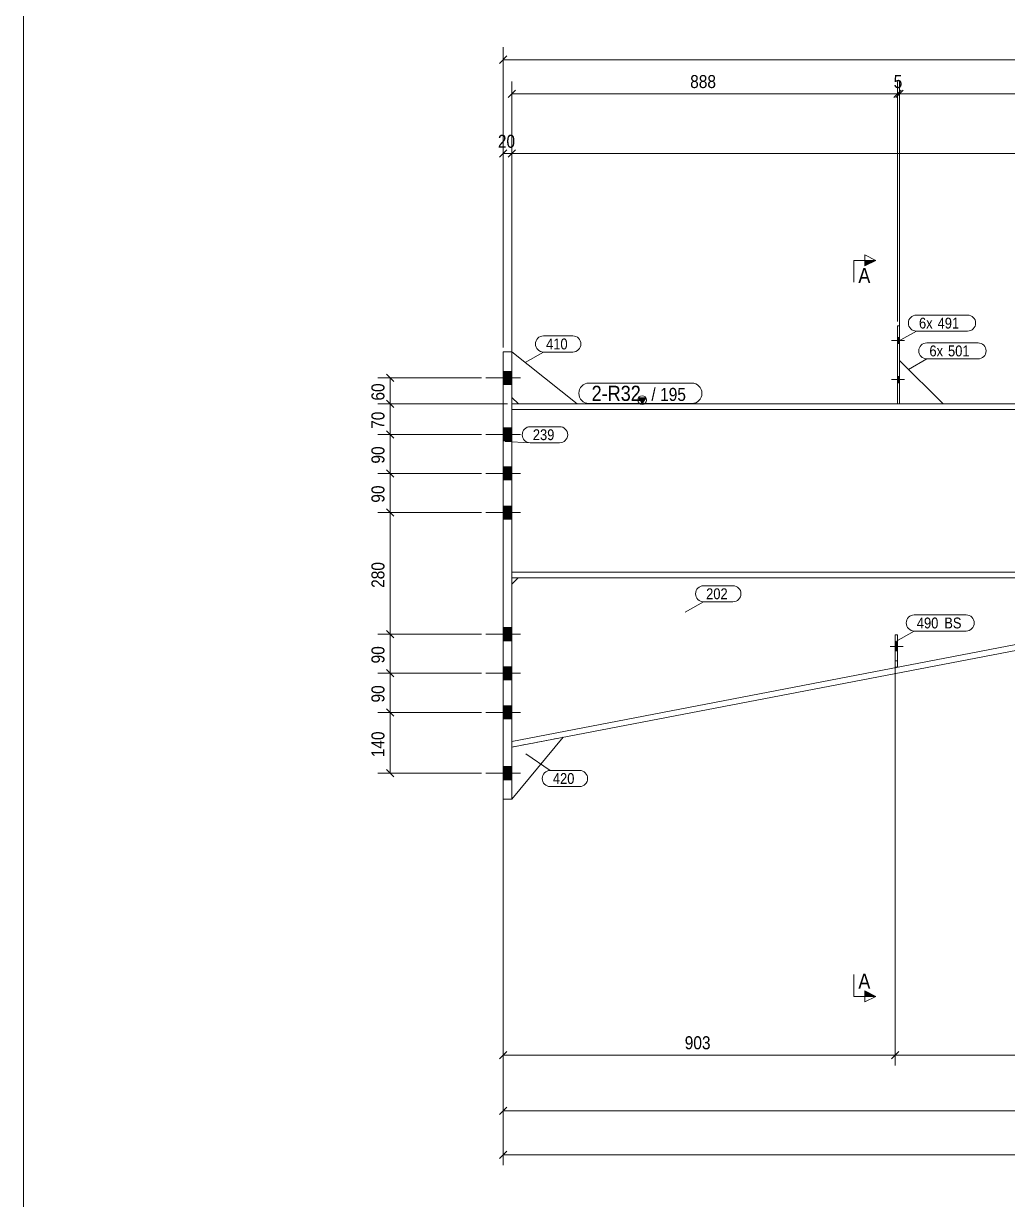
# Model space of a CAD drawing. Header units: millimetres. Extents: x 2 to 1174, y 1 to 825.
# Drawn here: x 5 to 231.6, y 283.5 to 554.3 of the extents above; entities that cross this region are included whole.
import ezdxf

# ---------------------------------------------------------------- set-up
doc = ezdxf.new("R2010")
doc.units = ezdxf.units.MM
for name, pattern in [('XKITLINE00', [0]), ('XKITLINE01', [4, 1, -1, 1, -1]), ('XKITLINE02', [4, 2, -2])]:
    doc.linetypes.add(name, pattern=pattern)
for name, color, linetype, lineweight in [('Bolt', 3, 'Continuous', 0), ('Dimensions', 7, 'Continuous', 0), ('DrawingSheet', 5, 'Continuous', 0), ('Part', 2, 'Continuous', 0), ('PartMark', 7, 'Continuous', 0), ('Section', 6, 'Continuous', 0)]:
    doc.layers.add(name, color=color, linetype=linetype, lineweight=lineweight)
doc.styles.add('ARIAL', font='ARIAL.TTF')

# ---------------------------------------------------------------- blocks, each defined once
blk = doc.blocks.new('*A5')
at = {"layer": 'Bolt'}
for points in [[(117.45, 471.19), (115.45, 471.19), (115.45, 474.19), (117.45, 474.19)], [(117.45, 471.19), (115.45, 471.19), (115.45, 474.19), (117.45, 474.19)], [(117.45, 458.19), (115.45, 458.19), (115.45, 461.19), (117.45, 461.19)], [(117.45, 458.19), (115.45, 458.19), (115.45, 461.19), (117.45, 461.19)], [(117.45, 449.19), (115.45, 449.19), (115.45, 452.19), (117.45, 452.19)], [(117.45, 449.19), (115.45, 449.19), (115.45, 452.19), (117.45, 452.19)], [(117.45, 440.19), (115.45, 440.19), (115.45, 443.19), (117.45, 443.19)], [(117.45, 440.19), (115.45, 440.19), (115.45, 443.19), (117.45, 443.19)], [(117.45, 412.19), (115.45, 412.19), (115.45, 415.19), (117.45, 415.19)], [(117.45, 412.19), (115.45, 412.19), (115.45, 415.19), (117.45, 415.19)], [(117.45, 403.19), (115.45, 403.19), (115.45, 406.19), (117.45, 406.19)], [(117.45, 403.19), (115.45, 403.19), (115.45, 406.19), (117.45, 406.19)], [(117.45, 394.19), (115.45, 394.19), (115.45, 397.19), (117.45, 397.19)], [(117.45, 394.19), (115.45, 394.19), (115.45, 397.19), (117.45, 397.19)], [(117.45, 380.19), (115.45, 380.19), (115.45, 383.19), (117.45, 383.19)], [(117.45, 380.19), (115.45, 380.19), (115.45, 383.19), (117.45, 383.19)]]:
    blk.add_hatch(color=3, dxfattribs=at).paths.add_polyline_path(points, flags=17)
at = {"layer": 'Bolt', "color": 3, "linetype": 'XKITLINE00', "lineweight": 0}
for p, q in [((115.45, 474.19), (117.45, 474.19)), ((115.45, 474.19), (117.45, 474.19)), ((111.45, 472.69), (119.45, 472.69)), ((111.45, 472.69), (119.45, 472.69)), ((115.45, 471.19), (117.45, 471.19)), ((115.45, 471.19), (117.45, 471.19)), ((115.45, 461.19), (117.45, 461.19)), ((115.45, 461.19), (117.45, 461.19)), ((111.45, 459.69), (119.45, 459.69)), ((111.45, 459.69), (119.45, 459.69)), ((115.45, 458.19), (117.45, 458.19)), ((115.45, 458.19), (117.45, 458.19)), ((115.45, 452.19), (117.45, 452.19)), ((115.45, 452.19), (117.45, 452.19)), ((111.45, 450.69), (119.45, 450.69)), ((111.45, 450.69), (119.45, 450.69)), ((115.45, 449.19), (117.45, 449.19)), ((115.45, 449.19), (117.45, 449.19)), ((111.45, 441.69), (119.45, 441.69)), ((111.45, 441.69), (119.45, 441.69)), ((115.45, 443.19), (117.45, 443.19)), ((115.45, 443.19), (117.45, 443.19)), ((115.45, 440.19), (117.45, 440.19)), ((115.45, 440.19), (117.45, 440.19)), ((115.45, 415.19), (117.45, 415.19)), ((115.45, 415.19), (117.45, 415.19)), ((111.45, 413.69), (119.45, 413.69)), ((111.45, 413.69), (119.45, 413.69)), ((115.45, 412.19), (117.45, 412.19)), ((115.45, 412.19), (117.45, 412.19)), ((115.45, 406.19), (117.45, 406.19)), ((115.45, 406.19), (117.45, 406.19)), ((111.45, 404.69), (119.45, 404.69)), ((111.45, 404.69), (119.45, 404.69)), ((115.45, 403.19), (117.45, 403.19)), ((115.45, 403.19), (117.45, 403.19)), ((111.45, 395.69), (119.45, 395.69)), ((111.45, 395.69), (119.45, 395.69)), ((115.45, 397.19), (117.45, 397.19)), ((115.45, 397.19), (117.45, 397.19)), ((115.45, 394.19), (117.45, 394.19)), ((115.45, 394.19), (117.45, 394.19)), ((115.45, 383.19), (117.45, 383.19)), ((115.45, 383.19), (117.45, 383.19)), ((111.45, 381.69), (119.45, 381.69)), ((111.45, 381.69), (119.45, 381.69)), ((115.45, 380.19), (117.45, 380.19)), ((115.45, 380.19), (117.45, 380.19))]:
    blk.add_line(p, q, dxfattribs=at)
blk = doc.blocks.new('*A23')
at = {"layer": 'Part', "color": 2, "linetype": 'XKITLINE00', "lineweight": 0}
for p, q in [((205.71, 406.06), (205.71, 413.56)), ((205.71, 413.56), (206.21, 413.56)), ((206.21, 413.56), (206.21, 406.06)), ((206.21, 406.06), (205.71, 406.06))]:
    blk.add_line(p, q, dxfattribs=at)
at = {"layer": 'Part', "color": 7, "linetype": 'XKITLINE01', "lineweight": 0}
blk.add_line((205.71, 407.56), (206.21, 407.56), dxfattribs=at)
blk = doc.blocks.new('*A24')
at = {"layer": 'Part', "color": 2, "linetype": 'XKITLINE00', "lineweight": 0}
for p, q in [((206.71, 484.69), (206.21, 484.69)), ((206.21, 484.69), (206.21, 466.69)), ((206.71, 466.69), (206.71, 484.69))]:
    blk.add_line(p, q, dxfattribs=at)
at = {"layer": 'Part', "color": 7, "linetype": 'XKITLINE01', "lineweight": 0}
blk.add_line((206.21, 466.69), (206.71, 466.69), dxfattribs=at)
blk = doc.blocks.new('*A25')
at = {"layer": 'Part', "color": 7, "linetype": 'XKITLINE01', "lineweight": 0}
for p, q in [((205.71, 413.56), (205.71, 406.06)), ((206.21, 413.56), (205.71, 413.56)), ((206.21, 406.06), (206.21, 413.56)), ((205.71, 407.56), (206.21, 407.56)), ((205.71, 406.06), (206.21, 406.06))]:
    blk.add_line(p, q, dxfattribs=at)
blk = doc.blocks.new('*A26')
at = {"layer": 'Part', "color": 2, "linetype": 'XKITLINE00', "lineweight": 0}
blk.add_line((216.71, 466.69), (206.71, 476.69), dxfattribs=at)
at = {"layer": 'Part', "color": 7, "linetype": 'XKITLINE01', "lineweight": 0}
for p, q in [((206.71, 476.69), (206.71, 466.69)), ((206.71, 466.69), (216.71, 466.69))]:
    blk.add_line(p, q, dxfattribs=at)
blk = doc.blocks.new('*A37')
at = {"layer": 'Part', "color": 2, "linetype": 'XKITLINE00', "lineweight": 0}
for p, q in [((132.45, 466.69), (117.45, 478.69)), ((117.45, 468.19), (118.95, 466.69))]:
    blk.add_line(p, q, dxfattribs=at)
at = {"layer": 'Part', "color": 7, "linetype": 'XKITLINE01', "lineweight": 0}
for p, q in [((117.45, 478.69), (117.45, 468.19)), ((118.95, 466.69), (132.45, 466.69))]:
    blk.add_line(p, q, dxfattribs=at)
blk = doc.blocks.new('*A38')
at = {"layer": 'Part', "color": 2, "linetype": 'XKITLINE00', "lineweight": 0}
for p, q in [((115.45, 375.69), (115.45, 478.69)), ((117.45, 478.69), (115.45, 478.69)), ((117.45, 375.69), (117.45, 478.69)), ((115.45, 375.69), (117.45, 375.69))]:
    blk.add_line(p, q, dxfattribs=at)
blk = doc.blocks.new('*A39')
at = {"layer": 'Part', "color": 2, "linetype": 'XKITLINE00', "lineweight": 0}
blk.add_line((129.23, 389.95), (117.45, 375.69), dxfattribs=at)
at = {"layer": 'Part', "color": 7, "linetype": 'XKITLINE01', "lineweight": 0}
for p, q in [((117.45, 387.69), (129.23, 389.95)), ((117.45, 375.69), (117.45, 387.69))]:
    blk.add_line(p, q, dxfattribs=at)
blk = doc.blocks.new('*A51')
at = {"layer": 'Part', "color": 2, "linetype": 'XKITLINE00', "lineweight": 0}
for p, q in [((117.45, 389.01), (313.62, 426.69)), ((118.91, 426.69), (117.45, 425.23)), ((313.86, 425.41), (117.45, 387.69)), ((313.62, 426.69), (313.86, 425.41))]:
    blk.add_line(p, q, dxfattribs=at)
at = {"layer": 'Part', "color": 7, "linetype": 'XKITLINE01', "lineweight": 0}
for p, q in [((117.45, 387.69), (117.45, 425.23)), ((313.62, 426.69), (118.91, 426.69))]:
    blk.add_line(p, q, dxfattribs=at)
blk = doc.blocks.new('*A67')
at = {"layer": 'Bolt'}
blk.add_hatch(color=3, dxfattribs=at).paths.add_polyline_path([(206.21, 409.88), (205.71, 409.88), (205.71, 411.84), (206.21, 411.84)], flags=17)
at = {"layer": 'Bolt', "color": 3, "linetype": 'XKITLINE00', "lineweight": 0}
for p, q in [((206.21, 411.84), (205.71, 411.84)), ((207.56, 410.86), (204.56, 410.86)), ((206.21, 409.88), (205.71, 409.88))]:
    blk.add_line(p, q, dxfattribs=at)
blk = doc.blocks.new('*A68')
at = {"layer": 'Bolt'}
for points in [[(206.21, 481.99), (206.71, 481.99), (206.71, 480.59), (206.21, 480.59)], [(206.21, 481.99), (206.71, 481.99), (206.71, 480.59), (206.21, 480.59)], [(206.21, 472.99), (206.71, 472.99), (206.71, 471.59), (206.21, 471.59)], [(206.21, 472.99), (206.71, 472.99), (206.71, 471.59), (206.21, 471.59)]]:
    blk.add_hatch(color=3, dxfattribs=at).paths.add_polyline_path(points, flags=17)
at = {"layer": 'Bolt', "color": 3, "linetype": 'XKITLINE00', "lineweight": 0}
for p, q in [((206.71, 481.99), (206.21, 481.99)), ((206.71, 481.99), (206.21, 481.99)), ((207.87, 481.29), (204.87, 481.29)), ((207.87, 481.29), (204.87, 481.29)), ((206.71, 480.59), (206.21, 480.59)), ((206.71, 480.59), (206.21, 480.59)), ((207.87, 472.29), (204.87, 472.29)), ((207.87, 472.29), (204.87, 472.29)), ((206.71, 472.99), (206.21, 472.99)), ((206.71, 472.99), (206.21, 472.99)), ((206.71, 471.59), (206.21, 471.59)), ((206.71, 471.59), (206.21, 471.59))]:
    blk.add_line(p, q, dxfattribs=at)
blk = doc.blocks.new('*A69')
at = {"layer": 'Bolt', "color": 3, "linetype": 'XKITLINE02', "lineweight": 0}
for p, q in [((206.21, 411.84), (205.71, 411.84)), ((207.56, 410.86), (204.56, 410.86)), ((206.21, 409.88), (205.71, 409.88))]:
    blk.add_line(p, q, dxfattribs=at)
blk = doc.blocks.new('*A77')
at = {"layer": 'Part'}
blk.add_hatch(color=2, dxfattribs=at).paths.add_polyline_path([(146.65, 468.09), (148.25, 468.09), (147.45, 466.69)], flags=17)
at = {"layer": 'Part', "color": 2, "linetype": 'XKITLINE00', "lineweight": 0}
for p, q in [((361.71, 466.69), (117.45, 466.69)), ((147.45, 466.69), (146.65, 468.09)), ((146.65, 468.09), (148.25, 468.09)), ((148.25, 468.09), (147.45, 466.69)), ((403.29, 466.69), (361.81, 466.69)), ((445.19, 466.69), (403.39, 466.69)), ((486.77, 466.69), (445.29, 466.69)), ((528.67, 466.69), (486.87, 466.69)), ((552.43, 466.69), (528.77, 466.69)), ((552.43, 465.69), (552.43, 465.39)), ((361.71, 465.39), (117.45, 465.39)), ((403.29, 465.39), (361.81, 465.39)), ((445.19, 465.39), (403.39, 465.39)), ((486.77, 465.39), (445.29, 465.39)), ((528.67, 465.39), (486.87, 465.39)), ((552.43, 465.39), (528.77, 465.39)), ((361.71, 427.99), (117.45, 427.99)), ((403.29, 427.99), (361.81, 427.99)), ((445.19, 427.99), (403.39, 427.99)), ((486.77, 427.99), (445.29, 427.99)), ((528.67, 427.99), (486.87, 427.99)), ((552.43, 427.99), (528.77, 427.99)), ((552.43, 426.69), (552.43, 427.99)), ((117.45, 426.69), (361.71, 426.69)), ((361.81, 426.69), (403.29, 426.69)), ((403.39, 426.69), (445.19, 426.69)), ((445.29, 426.69), (486.77, 426.69)), ((486.87, 426.69), (528.67, 426.69)), ((528.77, 426.69), (552.43, 426.69))]:
    blk.add_line(p, q, dxfattribs=at)
at = {"layer": 'Part', "color": 7, "linetype": 'XKITLINE01', "lineweight": 0}
for p, q in [((117.45, 466.69), (117.45, 426.69)), ((552.43, 466.69), (552.43, 465.69)), ((552.43, 465.39), (552.43, 427.99))]:
    blk.add_line(p, q, dxfattribs=at)
at = {"layer": 'Part', "color": 2, "linetype": 'XKITLINE00', "lineweight": 0}
blk.add_circle((147.45, 467.59), 1, dxfattribs=at)
blk = doc.blocks.new('*A174')
at = {"layer": 'DrawingSheet', "color": 5, "linetype": 'XKITLINE00', "lineweight": 0}
blk.add_line((5, 825), (5, 5), dxfattribs=at)
blk = doc.blocks.new('*A182')
at = {"layer": 'Dimensions', "color": 7, "linetype": 'XKITLINE00', "lineweight": 0}
for p, q in [((115.45, 479.69), (115.45, 548.8)), ((116.3, 546.8), (114.6, 545.1)), ((115.45, 545.95), (951.52, 545.95))]:
    blk.add_line(p, q, dxfattribs=at)
at = {"layer": 'Dimensions', "color": 3}
blk.add_point((115.45, 545.95), dxfattribs=at)
blk = doc.blocks.new('*A183')
at = {"layer": 'Dimensions', "color": 7, "linetype": 'XKITLINE00', "lineweight": 0}
for p, q in [((115.45, 479.69), (115.45, 527.17)), ((117.45, 467.69), (117.45, 527.17)), ((116.3, 525.17), (114.6, 523.47)), ((115.45, 524.32), (117.45, 524.32)), ((118.3, 525.17), (116.6, 523.47))]:
    blk.add_line(p, q, dxfattribs=at)
at = {"layer": 'Dimensions', "color": 3}
for p in [(115.45, 524.32), (117.45, 524.32)]:
    blk.add_point(p, dxfattribs=at)
at = {"layer": 'Dimensions', "color": 3, "style": 'ARIAL', "width": 0.85}
blk.add_text('20', height=3, dxfattribs=at).set_placement((114.22, 525.67))
blk = doc.blocks.new('*A184')
at = {"layer": 'Dimensions', "color": 7, "linetype": 'XKITLINE00', "lineweight": 0}
for p, q in [((115.45, 399.21), (115.45, 301.56)), ((116.3, 304.81), (114.6, 303.11)), ((115.45, 303.96), (907.21, 303.96))]:
    blk.add_line(p, q, dxfattribs=at)
at = {"layer": 'Dimensions', "color": 3}
blk.add_point((115.45, 303.96), dxfattribs=at)
blk = doc.blocks.new('*A185')
at = {"layer": 'Dimensions', "color": 7, "linetype": 'XKITLINE00', "lineweight": 0}
for p, q in [((205.71, 406.56), (205.71, 314.38)), ((115.45, 387.4), (115.45, 314.38)), ((116.3, 317.63), (114.6, 315.93)), ((115.45, 316.78), (205.71, 316.78)), ((206.56, 317.63), (204.86, 315.93))]:
    blk.add_line(p, q, dxfattribs=at)
at = {"layer": 'Dimensions', "color": 3}
for p in [(115.45, 316.78), (205.71, 316.78)]:
    blk.add_point(p, dxfattribs=at)
at = {"layer": 'Dimensions', "color": 3, "style": 'ARIAL', "width": 0.85}
blk.add_text('903', height=3, dxfattribs=at).set_placement((157.24, 318.13))
blk = doc.blocks.new('*A186')
at = {"layer": 'Dimensions', "color": 7, "linetype": 'XKITLINE00', "lineweight": 0}
for p, q in [((115.45, 374.69), (115.45, 291.46)), ((116.3, 294.71), (114.6, 293.01)), ((115.45, 293.86), (954.9, 293.86))]:
    blk.add_line(p, q, dxfattribs=at)
at = {"layer": 'Dimensions', "color": 3}
blk.add_point((115.45, 293.86), dxfattribs=at)
blk = doc.blocks.new('*A187')
at = {"layer": 'Dimensions', "color": 7, "linetype": 'XKITLINE00', "lineweight": 0}
for p, q in [((116.45, 466.69), (86.6, 466.69)), ((88.6, 467.54), (90.3, 465.84)), ((89.45, 459.69), (89.45, 466.69)), ((88.6, 460.54), (90.3, 458.84)), ((110.45, 459.69), (86.6, 459.69))]:
    blk.add_line(p, q, dxfattribs=at)
at = {"layer": 'Dimensions', "color": 3}
for p in [(89.45, 466.69), (89.45, 459.69)]:
    blk.add_point(p, dxfattribs=at)
at = {"layer": 'Dimensions', "color": 3, "style": 'ARIAL', "width": 0.85}
blk.add_text('70', height=3, rotation=90.0002, dxfattribs=at).set_placement((88.1, 460.96))
blk = doc.blocks.new('*A188')
at = {"layer": 'Dimensions', "color": 7, "linetype": 'XKITLINE00', "lineweight": 0}
for p, q in [((110.45, 472.69), (86.6, 472.69)), ((88.6, 473.54), (90.3, 471.84)), ((89.45, 466.69), (89.45, 472.69)), ((116.45, 466.69), (86.6, 466.69)), ((88.6, 467.54), (90.3, 465.84))]:
    blk.add_line(p, q, dxfattribs=at)
at = {"layer": 'Dimensions', "color": 3}
for p in [(89.45, 472.69), (89.45, 466.69)]:
    blk.add_point(p, dxfattribs=at)
at = {"layer": 'Dimensions', "color": 3, "style": 'ARIAL', "width": 0.85}
blk.add_text('60', height=3, rotation=90.0002, dxfattribs=at).set_placement((88.1, 467.46))
blk = doc.blocks.new('*A190')
at = {"layer": 'Dimensions', "color": 7, "linetype": 'XKITLINE00', "lineweight": 0}
for p, q in [((110.45, 395.69), (86.6, 395.69)), ((88.6, 396.54), (90.3, 394.84)), ((89.45, 381.69), (89.45, 395.69)), ((88.6, 382.54), (90.3, 380.84)), ((110.45, 381.69), (86.6, 381.69))]:
    blk.add_line(p, q, dxfattribs=at)
at = {"layer": 'Dimensions', "color": 3}
for p in [(89.45, 395.69), (89.45, 381.69)]:
    blk.add_point(p, dxfattribs=at)
at = {"layer": 'Dimensions', "color": 3, "style": 'ARIAL', "width": 0.85}
blk.add_text('140', height=3, rotation=90.0002, dxfattribs=at).set_placement((88.1, 385.35))
blk = doc.blocks.new('*A191')
at = {"layer": 'Dimensions', "color": 7, "linetype": 'XKITLINE00', "lineweight": 0}
for p, q in [((110.45, 404.69), (86.6, 404.69)), ((88.6, 405.54), (90.3, 403.84)), ((89.45, 395.69), (89.45, 404.69)), ((110.45, 395.69), (86.6, 395.69)), ((88.6, 396.54), (90.3, 394.84))]:
    blk.add_line(p, q, dxfattribs=at)
at = {"layer": 'Dimensions', "color": 3}
for p in [(89.45, 404.69), (89.45, 395.69)]:
    blk.add_point(p, dxfattribs=at)
at = {"layer": 'Dimensions', "color": 3, "style": 'ARIAL', "width": 0.85}
blk.add_text('90', height=3, rotation=90.0002, dxfattribs=at).set_placement((88.1, 397.96))
blk = doc.blocks.new('*A192')
at = {"layer": 'Dimensions', "color": 7, "linetype": 'XKITLINE00', "lineweight": 0}
for p, q in [((88.6, 414.54), (90.3, 412.84)), ((110.45, 413.69), (86.6, 413.69)), ((89.45, 404.69), (89.45, 413.69)), ((110.45, 404.69), (86.6, 404.69)), ((88.6, 405.54), (90.3, 403.84))]:
    blk.add_line(p, q, dxfattribs=at)
at = {"layer": 'Dimensions', "color": 3}
for p in [(89.45, 413.69), (89.45, 404.69)]:
    blk.add_point(p, dxfattribs=at)
at = {"layer": 'Dimensions', "color": 3, "style": 'ARIAL', "width": 0.85}
blk.add_text('90', height=3, rotation=90.0002, dxfattribs=at).set_placement((88.1, 406.96))
blk = doc.blocks.new('*A193')
at = {"layer": 'Dimensions', "color": 7, "linetype": 'XKITLINE00', "lineweight": 0}
for p, q in [((110.45, 441.69), (86.6, 441.69)), ((88.6, 442.54), (90.3, 440.84)), ((89.45, 413.69), (89.45, 441.69)), ((88.6, 414.54), (90.3, 412.84)), ((110.45, 413.69), (86.6, 413.69))]:
    blk.add_line(p, q, dxfattribs=at)
at = {"layer": 'Dimensions', "color": 3}
for p in [(89.45, 441.69), (89.45, 413.69)]:
    blk.add_point(p, dxfattribs=at)
at = {"layer": 'Dimensions', "color": 3, "style": 'ARIAL', "width": 0.85}
blk.add_text('280', height=3, rotation=90.0002, dxfattribs=at).set_placement((88.1, 424.35))
blk = doc.blocks.new('*A194')
at = {"layer": 'Dimensions', "color": 7, "linetype": 'XKITLINE00', "lineweight": 0}
for p, q in [((110.45, 450.69), (86.6, 450.69)), ((88.6, 451.54), (90.3, 449.84)), ((89.45, 441.69), (89.45, 450.69)), ((110.45, 441.69), (86.6, 441.69)), ((88.6, 442.54), (90.3, 440.84))]:
    blk.add_line(p, q, dxfattribs=at)
at = {"layer": 'Dimensions', "color": 3}
for p in [(89.45, 450.69), (89.45, 441.69)]:
    blk.add_point(p, dxfattribs=at)
at = {"layer": 'Dimensions', "color": 3, "style": 'ARIAL', "width": 0.85}
blk.add_text('90', height=3, rotation=90.0002, dxfattribs=at).set_placement((88.1, 443.96))
blk = doc.blocks.new('*A195')
at = {"layer": 'Dimensions', "color": 7, "linetype": 'XKITLINE00', "lineweight": 0}
for p, q in [((88.6, 460.54), (90.3, 458.84)), ((110.45, 459.69), (86.6, 459.69)), ((89.45, 450.69), (89.45, 459.69)), ((110.45, 450.69), (86.6, 450.69)), ((88.6, 451.54), (90.3, 449.84))]:
    blk.add_line(p, q, dxfattribs=at)
at = {"layer": 'Dimensions', "color": 3}
for p in [(89.45, 459.69), (89.45, 450.69)]:
    blk.add_point(p, dxfattribs=at)
at = {"layer": 'Dimensions', "color": 3, "style": 'ARIAL', "width": 0.85}
blk.add_text('90', height=3, rotation=90.0002, dxfattribs=at).set_placement((88.1, 452.96))
blk = doc.blocks.new('*A203')
at = {"layer": 'PartMark', "color": 7, "linetype": 'XKITLINE00', "lineweight": 0}
for p, q in [((124.72, 482.35), (131.48, 482.35)), ((120.48, 476.26), (124.72, 478.65)), ((124.72, 478.65), (131.48, 478.65))]:
    blk.add_line(p, q, dxfattribs=at)
for centre, start, end in [((124.72, 480.5), 90, 270), ((131.48, 480.5), 270, 90)]:
    blk.add_arc(centre, 1.85, start, end, dxfattribs=at)
at = {"layer": 'PartMark', "color": 3, "style": 'ARIAL', "width": 0.85}
blk.add_text('410', height=2.5, dxfattribs=at).set_placement((125.32, 479.25))
blk = doc.blocks.new('*A204')
at = {"layer": 'PartMark', "color": 7, "linetype": 'XKITLINE00', "lineweight": 0}
for p, q in [((121.67, 461.46), (128.44, 461.46)), ((115.88, 458.06), (121.67, 457.76)), ((121.67, 457.76), (128.44, 457.76))]:
    blk.add_line(p, q, dxfattribs=at)
for centre, start, end in [((121.67, 459.61), 90, 270), ((128.44, 459.61), 270, 90)]:
    blk.add_arc(centre, 1.85, start, end, dxfattribs=at)
at = {"layer": 'PartMark', "color": 3, "style": 'ARIAL', "width": 0.85}
blk.add_text('239', height=2.5, dxfattribs=at).set_placement((122.27, 458.36))
blk = doc.blocks.new('*A205')
at = {"layer": 'PartMark', "color": 7, "linetype": 'XKITLINE00', "lineweight": 0}
for p, q in [((120.62, 386.12), (126.28, 382.31)), ((126.28, 382.31), (133.04, 382.31)), ((126.28, 378.61), (133.04, 378.61))]:
    blk.add_line(p, q, dxfattribs=at)
for centre, start, end in [((126.28, 380.46), 90, 270), ((133.04, 380.46), 270, 90)]:
    blk.add_arc(centre, 1.85, start, end, dxfattribs=at)
at = {"layer": 'PartMark', "color": 3, "style": 'ARIAL', "width": 0.85}
blk.add_text('420', height=2.5, dxfattribs=at).set_placement((126.88, 379.21))
blk = doc.blocks.new('*A208')
at = {"layer": 'PartMark', "color": 7, "linetype": 'XKITLINE00', "lineweight": 0}
for p, q in [((135.2, 471.49), (158.85, 471.49)), ((135.2, 466.79), (158.85, 466.79))]:
    blk.add_line(p, q, dxfattribs=at)
for centre, start, end in [((135.2, 469.14), 90, 270), ((158.85, 469.14), 270, 90)]:
    blk.add_arc(centre, 2.35, start, end, dxfattribs=at)
at = {"layer": 'PartMark', "color": 1, "style": 'ARIAL', "width": 0.85}
blk.add_text('2-R32', height=3.5, dxfattribs=at).set_placement((135.8, 467.39))
at = {"layer": 'PartMark', "color": 3, "style": 'ARIAL', "width": 0.85}
for s, p in [('/', (149.56, 467.39)), ('195', (151.57, 467.39))]:
    blk.add_text(s, height=3, dxfattribs=at).set_placement(p)
blk = doc.blocks.new('*A214')
at = {"layer": 'PartMark', "color": 7, "linetype": 'XKITLINE00', "lineweight": 0}
for p, q in [((212.98, 480.75), (224.77, 480.75)), ((208.74, 474.66), (212.98, 477.05)), ((212.98, 477.05), (224.77, 477.05))]:
    blk.add_line(p, q, dxfattribs=at)
for centre, start, end in [((212.98, 478.9), 90, 270), ((224.77, 478.9), 270, 90)]:
    blk.add_arc(centre, 1.85, start, end, dxfattribs=at)
at = {"layer": 'PartMark', "color": 3, "style": 'ARIAL', "width": 0.85}
for s, p in [('6x', (213.58, 477.65)), ('501', (217.86, 477.65))]:
    blk.add_text(s, height=2.5, dxfattribs=at).set_placement(p)
blk = doc.blocks.new('*A215')
at = {"layer": 'PartMark', "color": 7, "linetype": 'XKITLINE00', "lineweight": 0}
for p, q in [((210.58, 487.15), (222.37, 487.15)), ((206.34, 481.06), (210.58, 483.45)), ((210.58, 483.45), (222.37, 483.45))]:
    blk.add_line(p, q, dxfattribs=at)
for centre, start, end in [((210.58, 485.3), 90, 270), ((222.37, 485.3), 270, 90)]:
    blk.add_arc(centre, 1.85, start, end, dxfattribs=at)
at = {"layer": 'PartMark', "color": 3, "style": 'ARIAL', "width": 0.85}
for s, p in [('6x', (211.18, 484.05)), ('491', (215.46, 484.05))]:
    blk.add_text(s, height=2.5, dxfattribs=at).set_placement(p)
blk = doc.blocks.new('*A221')
at = {"layer": 'PartMark', "color": 7, "linetype": 'XKITLINE00', "lineweight": 0}
for p, q in [((210.08, 418.12), (222.04, 418.12)), ((205.84, 412.03), (210.08, 414.42)), ((210.08, 414.42), (222.04, 414.42))]:
    blk.add_line(p, q, dxfattribs=at)
for centre, start, end in [((210.08, 416.27), 90, 270), ((222.04, 416.27), 270, 90)]:
    blk.add_arc(centre, 1.85, start, end, dxfattribs=at)
at = {"layer": 'PartMark', "color": 3, "style": 'ARIAL', "width": 0.85}
for s, p in [('490', (210.68, 415.02)), ('BS', (217, 415.02))]:
    blk.add_text(s, height=2.5, dxfattribs=at).set_placement(p)
blk = doc.blocks.new('*A224')
at = {"layer": 'Section'}
for points in [[(198.71, 499.75), (201.21, 499.75), (198.71, 498.5)], [(198.71, 331.56), (201.21, 330.31), (198.71, 330.31)]]:
    blk.add_hatch(color=3, dxfattribs=at).paths.add_polyline_path(points, flags=17)
at = {"layer": 'Section', "color": 3, "linetype": 'XKITLINE00', "lineweight": 0}
for p, q in [((198.71, 498.5), (198.71, 501)), ((198.71, 501), (201.21, 499.75)), ((201.21, 499.75), (198.71, 498.5)), ((201.21, 330.31), (198.71, 331.56)), ((198.71, 331.56), (198.71, 329.06)), ((201.21, 330.31), (198.71, 329.06))]:
    blk.add_line(p, q, dxfattribs=at)
at = {"layer": 'Section', "color": 1, "linetype": 'XKITLINE00', "lineweight": 0}
for p, q in [((196.21, 499.75), (196.21, 494.75)), ((196.21, 499.75), (201.21, 499.75)), ((196.21, 330.31), (196.21, 335.31)), ((196.21, 330.31), (201.21, 330.31))]:
    blk.add_line(p, q, dxfattribs=at)
at = {"layer": 'Section', "color": 7, "style": 'ARIAL', "width": 0.85}
for p in [(197.21, 494.5), (197.21, 332.06)]:
    blk.add_text('A', height=3.5, dxfattribs=at).set_placement(p)
blk = doc.blocks.new('*A228')
at = {"layer": 'Dimensions', "color": 7, "linetype": 'XKITLINE00', "lineweight": 0}
for p, q in [((118.3, 538.91), (116.6, 537.22)), ((117.45, 467.69), (117.45, 540.91)), ((207.06, 538.91), (205.36, 537.22)), ((206.21, 485.69), (206.21, 540.91)), ((117.45, 538.06), (206.21, 538.06))]:
    blk.add_line(p, q, dxfattribs=at)
at = {"layer": 'Dimensions', "color": 3}
for p in [(117.45, 538.06), (206.21, 538.06)]:
    blk.add_point(p, dxfattribs=at)
at = {"layer": 'Dimensions', "color": 3, "style": 'ARIAL', "width": 0.85}
blk.add_text('888', height=3, dxfattribs=at).set_placement((158.49, 539.41))
blk = doc.blocks.new('*A229')
at = {"layer": 'Dimensions', "color": 7, "linetype": 'XKITLINE00', "lineweight": 0}
for p, q in [((207.06, 538.91), (205.36, 537.22)), ((207.56, 538.91), (205.86, 537.22)), ((206.21, 485.69), (206.21, 540.91)), ((206.71, 477.69), (206.71, 540.91)), ((206.21, 538.06), (206.71, 538.06))]:
    blk.add_line(p, q, dxfattribs=at)
at = {"layer": 'Dimensions', "color": 3}
for p in [(206.21, 538.06), (206.71, 538.06)]:
    blk.add_point(p, dxfattribs=at)
at = {"layer": 'Dimensions', "color": 3, "style": 'ARIAL', "width": 0.85}
blk.add_text('5', height=3, dxfattribs=at).set_placement((205.35, 539.41))
blk = doc.blocks.new('*A230')
at = {"layer": 'Dimensions', "color": 7, "linetype": 'XKITLINE00', "lineweight": 0}
for p, q in [((207.56, 538.91), (205.86, 537.22)), ((206.71, 477.69), (206.71, 540.91)), ((337.06, 538.91), (335.36, 537.22)), ((336.21, 485.69), (336.21, 540.91)), ((206.71, 538.06), (336.21, 538.06))]:
    blk.add_line(p, q, dxfattribs=at)
at = {"layer": 'Dimensions', "color": 3}
for p in [(206.71, 538.06), (336.21, 538.06)]:
    blk.add_point(p, dxfattribs=at)
at = {"layer": 'Dimensions', "color": 3, "style": 'ARIAL', "width": 0.85}
blk.add_text('1295', height=3, dxfattribs=at).set_placement((267.01, 539.41))
blk = doc.blocks.new('*A244')
at = {"layer": 'Dimensions', "color": 7, "linetype": 'XKITLINE00', "lineweight": 0}
for p, q in [((117.45, 467.69), (117.45, 527.17)), ((552.43, 467.69), (552.43, 527.17)), ((118.3, 525.17), (116.6, 523.47)), ((117.45, 524.32), (552.43, 524.32)), ((553.28, 525.17), (551.58, 523.47))]:
    blk.add_line(p, q, dxfattribs=at)
at = {"layer": 'Dimensions', "color": 3}
for p in [(117.45, 524.32), (552.43, 524.32)]:
    blk.add_point(p, dxfattribs=at)
at = {"layer": 'Dimensions', "color": 3, "style": 'ARIAL', "width": 0.85}
blk.add_text('8764', height=3, dxfattribs=at).set_placement((330.49, 525.67))
blk = doc.blocks.new('*A245')
at = {"layer": 'Dimensions', "color": 7, "linetype": 'XKITLINE00', "lineweight": 0}
for p, q in [((313.12, 426.99), (313.12, 314.38)), ((205.71, 406.56), (205.71, 314.38)), ((206.56, 317.63), (204.86, 315.93)), ((205.71, 316.78), (313.12, 316.78)), ((313.97, 317.63), (312.27, 315.93))]:
    blk.add_line(p, q, dxfattribs=at)
at = {"layer": 'Dimensions', "color": 3}
for p in [(205.71, 316.78), (313.12, 316.78)]:
    blk.add_point(p, dxfattribs=at)
at = {"layer": 'Dimensions', "color": 3, "style": 'ARIAL', "width": 0.85}
blk.add_text('1074', height=3, dxfattribs=at).set_placement((254.96, 318.13))
blk = doc.blocks.new('*A258')
at = {"layer": 'PartMark', "color": 7, "linetype": 'XKITLINE00', "lineweight": 0}
for p, q in [((161.57, 424.84), (168.34, 424.84)), ((157.33, 418.75), (161.57, 421.14)), ((161.57, 421.14), (168.34, 421.14))]:
    blk.add_line(p, q, dxfattribs=at)
for centre, start, end in [((161.57, 422.99), 90, 270), ((168.34, 422.99), 270, 90)]:
    blk.add_arc(centre, 1.85, start, end, dxfattribs=at)
at = {"layer": 'PartMark', "color": 3, "style": 'ARIAL', "width": 0.85}
blk.add_text('202', height=2.5, dxfattribs=at).set_placement((162.17, 421.74))

msp = doc.modelspace()

# ---------------------------------------------------------------- block references
at = {"lineweight": 0}
for name in ['*A174', '*A182', '*A228', '*A229', '*A230', '*A183', '*A244', '*A224', '*A24', '*A215', '*A203', '*A68', '*A214', '*A38', '*A37', '*A26', '*A5', '*A188', '*A208', '*A187', '*A195', '*A204', '*A194', '*A193', '*A186', '*A51', '*A245', '*A258', '*A221', '*A192', '*A67', '*A69', '*A23', '*A25', '*A185', '*A191', '*A184', '*A190', '*A39', '*A205']:
    msp.add_blockref(name, (0, 0), dxfattribs=at)
at = {"layer": 'Part', "lineweight": 0}
msp.add_blockref('*A77', (0, 0), dxfattribs=at)

doc.saveas('drawing.dxf')
